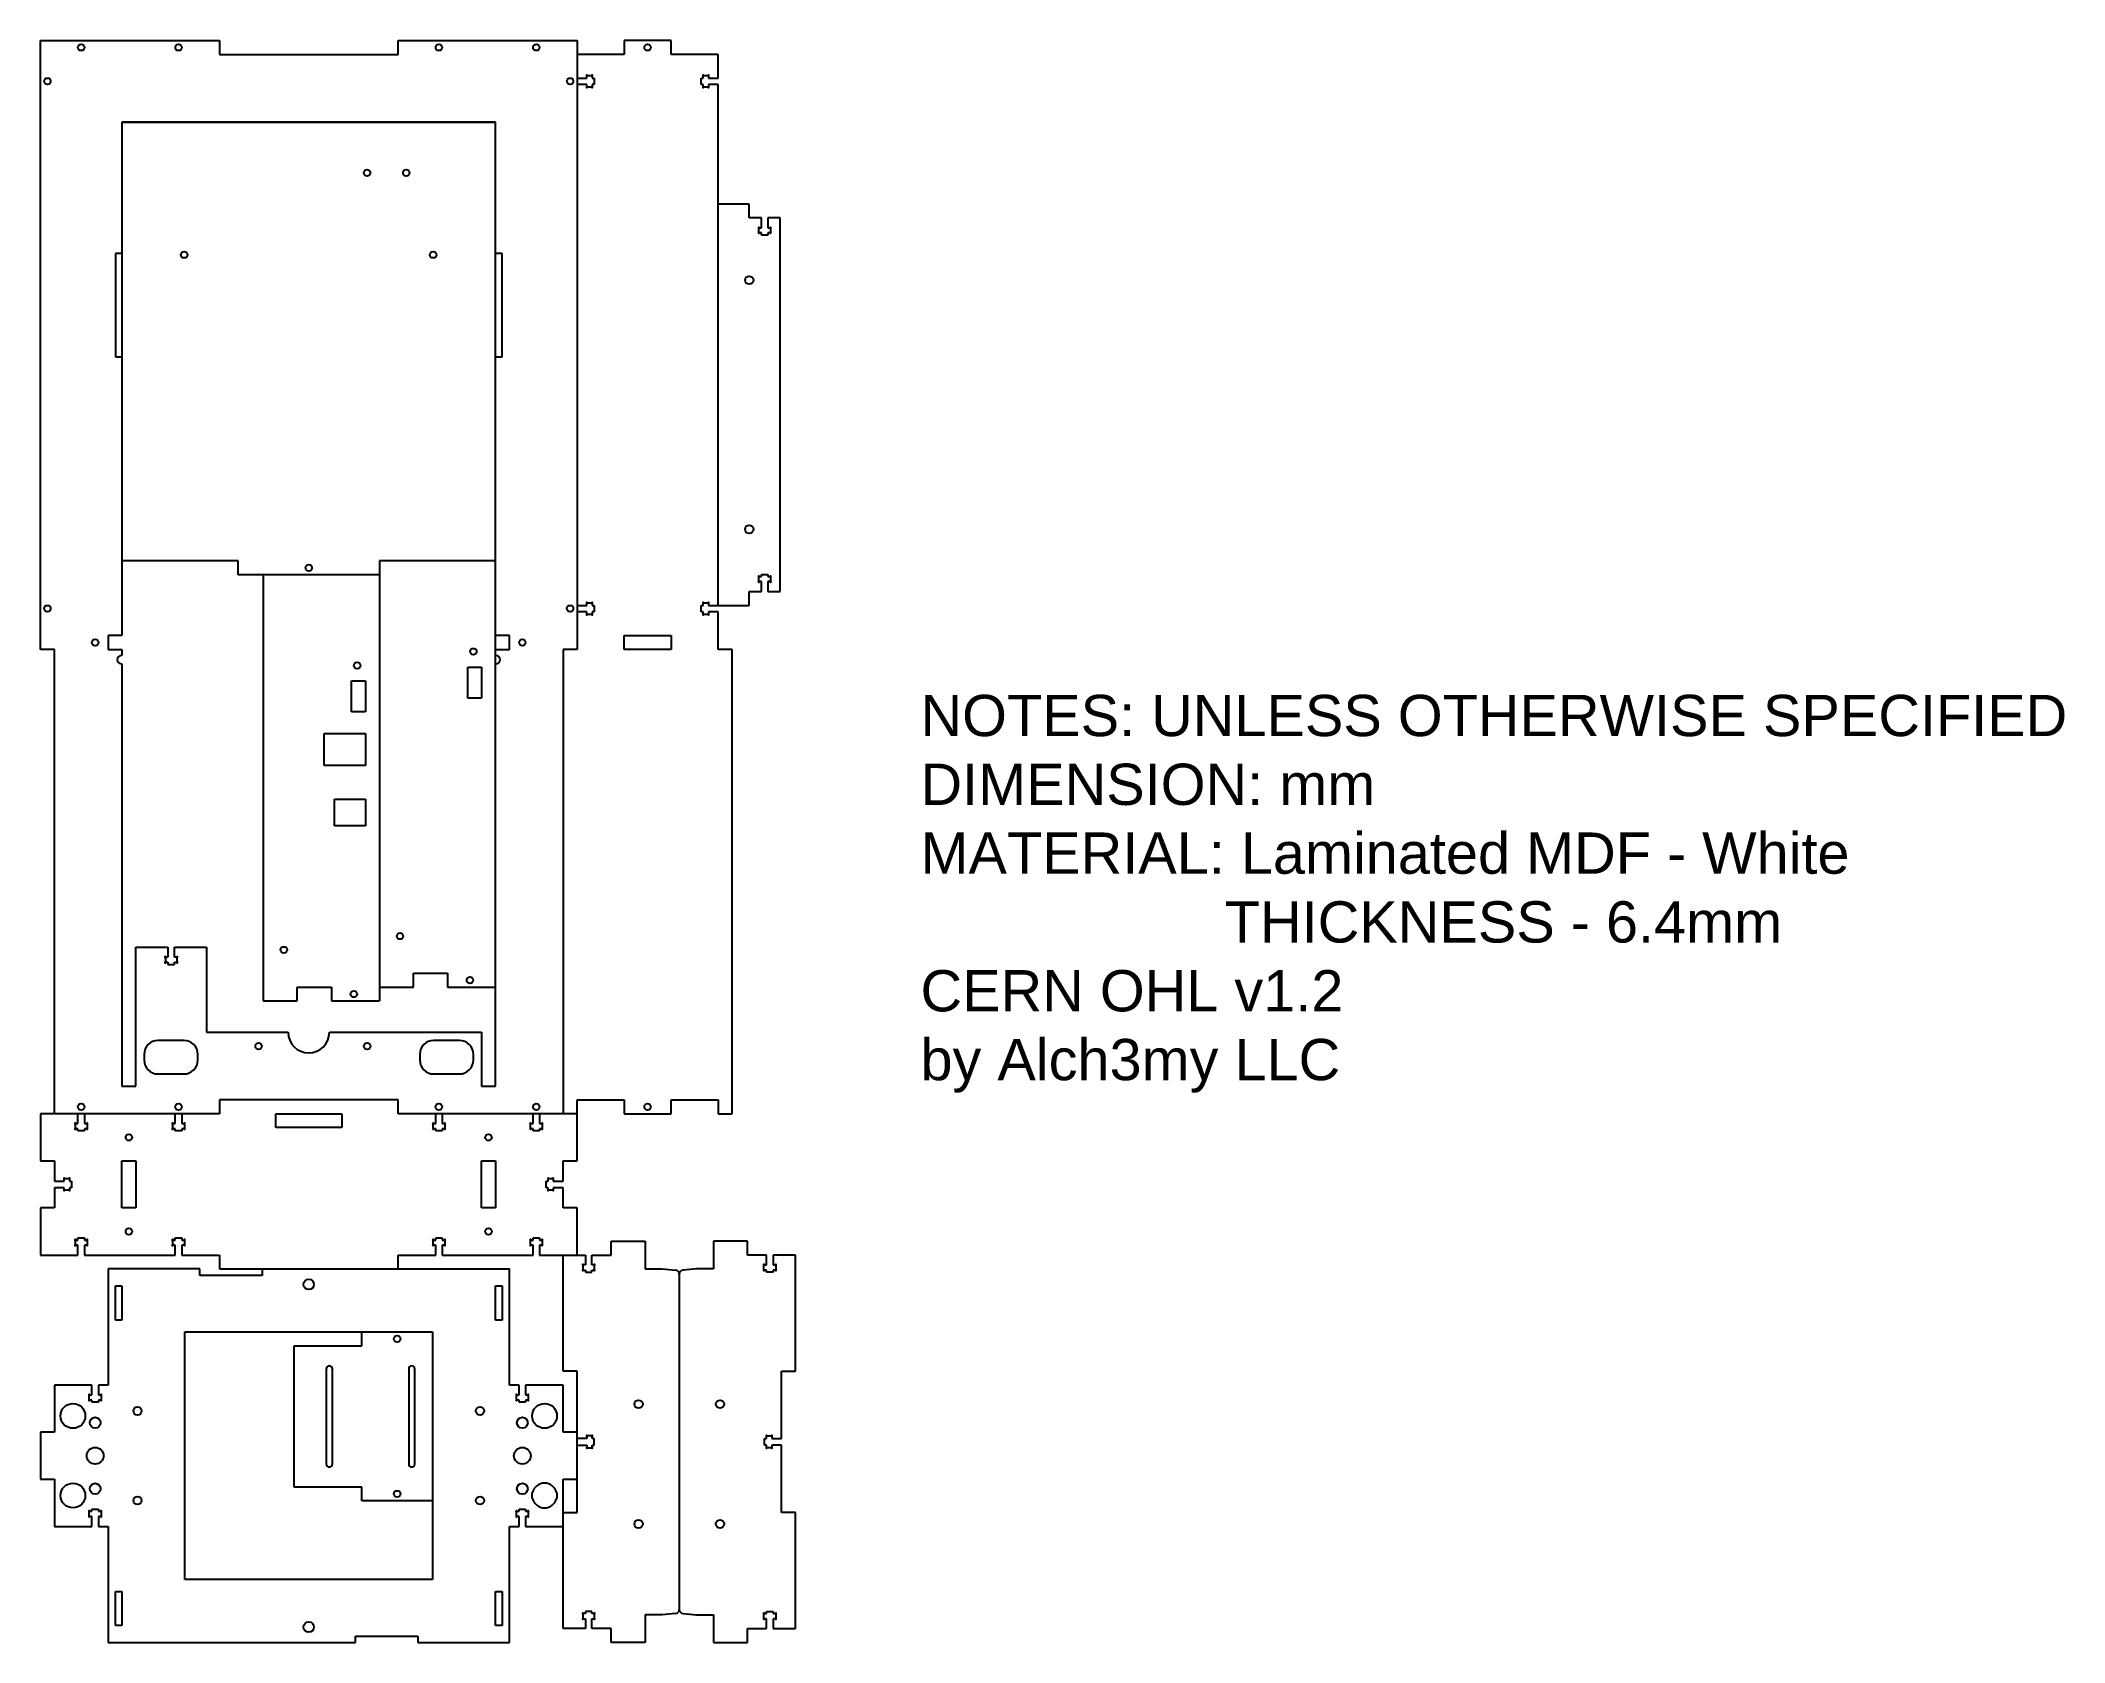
# Model space of a CAD drawing. Header units: millimetres. Extents: x -192 to 789, y -381 to 395.
import ezdxf

# ---------------------------------------------------------------- set-up
doc = ezdxf.new("R2010")
doc.units = ezdxf.units.MM
doc.layers.get('0').update_dxf_attribs({"lineweight": 25, "true_color": 0xffffff})
doc.styles.add('textstyle0', font='')
doc.styles.get('textstyle0').set_extended_font_data('Arial')

msp = doc.modelspace()

# ---------------------------------------------------------------- linework, layer by layer
for p, q in [((-192, 100), (-192, 395)), ((-192, 395), (-105.33, 395)), ((-105.33, 395), (-105.33, 388.28)), ((-18.67, 388.28), (-18.67, 395)), ((-18.67, 395), (68, 395)), ((68, 395), (68, 100)), ((113.63, 395), (90.81, 395)), ((90.81, 395), (90.81, 388.28)), ((113.63, 388.28), (113.63, 395)), ((-105.33, 388.28), (-18.67, 388.28)), ((90.81, 388.28), (68, 388.28)), ((136.44, 388.28), (113.63, 388.28)), ((136.44, 376.82), (136.44, 388.28)), ((68, 376.82), (72.78, 376.82)), ((72.78, 373.67), (68, 373.67)), ((72.78, 376.82), (72.78, 377.85)), ((72.78, 372.65), (72.78, 373.67)), ((73.03, 378.1), (75.03, 378.1)), ((75.28, 377.85), (75.28, 376.82)), ((75.28, 376.82), (76.28, 376.82)), ((76.28, 373.67), (75.28, 373.67)), ((75.28, 373.67), (75.28, 372.65)), ((76.28, 376.82), (76.28, 373.67)), ((128.16, 373.67), (128.16, 376.82)), ((128.16, 376.82), (129.16, 376.82)), ((129.16, 373.67), (128.16, 373.67)), ((129.16, 376.82), (129.16, 377.85)), ((129.16, 372.65), (129.16, 373.67)), ((129.41, 378.1), (131.41, 378.1)), ((131.66, 377.85), (131.66, 376.82)), ((131.66, 376.82), (136.44, 376.82)), ((136.44, 373.67), (131.66, 373.67)), ((131.66, 373.67), (131.66, 372.65)), ((136.44, 121.32), (136.44, 373.67)), ((75.03, 372.4), (73.03, 372.4)), ((131.41, 372.4), (129.41, 372.4)), ((28.5, 355.5), (-152.5, 355.5)), ((-152.5, 355.5), (-152.5, 106.72)), ((-152.5, 355.5), (28.5, 355.5)), ((28.5, -111.56), (28.5, 355.5)), ((151.44, 315.76), (136.44, 315.76)), ((151.44, 309.04), (151.44, 315.76)), ((157.36, 309.04), (151.44, 309.04)), ((156.34, 304.26), (157.36, 304.26)), ((157.36, 304.26), (157.36, 309.04)), ((160.51, 309.04), (160.51, 304.26)), ((160.51, 304.26), (161.54, 304.26)), ((166.44, 309.04), (160.51, 309.04)), ((166.44, 128.04), (166.44, 309.04)), ((156.09, 302.01), (156.09, 304.01)), ((157.36, 301.76), (156.34, 301.76)), ((157.36, 300.76), (157.36, 301.76)), ((160.51, 300.76), (157.36, 300.76)), ((161.54, 301.76), (160.51, 301.76)), ((160.51, 301.76), (160.51, 300.76)), ((161.79, 304.01), (161.79, 302.01)), ((-152.5, 291.72), (-155.65, 291.72)), ((-155.65, 291.72), (-155.65, 241.72)), ((31.65, 291.72), (28.5, 291.72)), ((31.65, 241.72), (31.65, 291.72)), ((-155.65, 241.72), (-152.5, 241.72)), ((28.5, 241.72), (31.65, 241.72)), ((-96.22, 142.9), (-152.5, 142.9)), ((-96.22, 136.18), (-96.22, 142.9)), ((28.5, 142.9), (-27.78, 142.9)), ((-27.78, 142.9), (-27.78, -70.34)), ((-27.78, 136.18), (-96.22, 136.18)), ((-84.06, 136.18), (-84.06, -70.34)), ((151.44, 121.32), (151.44, 128.04)), ((151.44, 128.04), (157.36, 128.04)), ((156.09, 133.07), (156.09, 135.08)), ((156.34, 135.33), (157.36, 135.33)), ((157.36, 132.82), (156.34, 132.82)), ((157.36, 135.33), (157.36, 136.33)), ((157.36, 136.33), (160.51, 136.33)), ((157.36, 128.04), (157.36, 132.82)), ((160.51, 136.33), (160.51, 135.33)), ((160.51, 135.33), (161.54, 135.33)), ((161.54, 132.82), (160.51, 132.82)), ((160.51, 132.82), (160.51, 128.04)), ((160.51, 128.04), (166.44, 128.04)), ((161.79, 135.08), (161.79, 133.07)), ((68, 121.32), (72.78, 121.32)), ((72.78, 118.17), (68, 118.17)), ((72.78, 121.32), (72.78, 122.35)), ((72.78, 117.15), (72.78, 118.17)), ((73.03, 122.6), (75.03, 122.6)), ((75.28, 122.35), (75.28, 121.32)), ((75.28, 121.32), (76.28, 121.32)), ((76.28, 118.17), (75.28, 118.17)), ((75.28, 118.17), (75.28, 117.15)), ((76.28, 121.32), (76.28, 118.17)), ((128.16, 118.17), (128.16, 121.32)), ((128.16, 121.32), (129.16, 121.32)), ((129.16, 118.17), (128.16, 118.17)), ((129.16, 121.32), (129.16, 122.35)), ((129.16, 117.15), (129.16, 118.17)), ((129.41, 122.6), (131.41, 122.6)), ((131.66, 122.35), (131.66, 121.32)), ((131.66, 121.32), (136.44, 121.32)), ((136.44, 118.17), (131.66, 118.17)), ((131.66, 118.17), (131.66, 117.15)), ((136.44, 121.32), (151.44, 121.32)), ((136.44, 100), (136.44, 118.17)), ((75.03, 116.9), (73.03, 116.9)), ((131.41, 116.9), (129.41, 116.9)), ((-185.28, 100), (-192, 100)), ((-185.28, -125), (-185.28, 100)), ((-152.5, 106.72), (-159.22, 106.72)), ((-159.22, 106.72), (-159.22, 100)), ((-159.22, 100), (-152.5, 100)), ((-152.5, 100), (-152.5, 97)), ((35.22, 106.72), (28.5, 106.72)), ((28.5, 97), (28.5, 100)), ((28.5, 100), (35.22, 100)), ((35.22, 100), (35.22, 106.72)), ((68, 100), (61.28, 100)), ((61.28, 100), (61.28, -125)), ((90.81, 100), (90.81, 106.72)), ((90.81, 106.72), (113.63, 106.72)), ((113.63, 100), (90.81, 100)), ((113.63, 106.72), (113.63, 100)), ((143.16, 100), (136.44, 100)), ((143.16, -125), (143.16, 100)), ((-152.5, 97), (-152.8, 97)), ((-152.8, 93), (-152.5, 93)), ((-152.5, 93), (-152.5, -111.56)), ((15.06, 76.42), (15.06, 91.42)), ((15.06, 91.42), (21.78, 91.42)), ((21.78, 91.42), (21.78, 76.42)), ((28.8, 97), (28.5, 97)), ((28.5, 93), (28.8, 93)), ((-41.22, 69.7), (-41.22, 84.7)), ((-41.22, 84.7), (-34.5, 84.7)), ((-34.5, 84.7), (-34.5, 69.7)), ((-34.5, 69.7), (-41.22, 69.7)), ((21.78, 76.42), (15.06, 76.42)), ((-54.5, 43.75), (-54.5, 59.18)), ((-54.5, 59.18), (-34.5, 59.18)), ((-34.5, 59.18), (-34.5, 43.75)), ((-34.5, 43.75), (-54.5, 43.75)), ((-49.5, 27.43), (-34.5, 27.43)), ((-49.5, 14.54), (-49.5, 27.43)), ((-34.5, 27.43), (-34.5, 14.54)), ((-34.5, 14.54), (-49.5, 14.54)), ((-145.78, -111.56), (-145.78, -44.34)), ((-145.78, -44.34), (-130.22, -44.34)), ((-130.22, -44.34), (-130.22, -49.12)), ((-127.07, -49.12), (-127.07, -44.34)), ((-127.07, -44.34), (-111.5, -44.34)), ((-111.5, -44.34), (-111.5, -85.5)), ((-131.49, -49.37), (-131.49, -51.37)), ((-130.22, -49.12), (-131.24, -49.12)), ((-131.24, -51.62), (-130.22, -51.62)), ((-130.22, -51.62), (-130.22, -52.62)), ((-130.22, -52.62), (-127.07, -52.62)), ((-126.04, -49.12), (-127.07, -49.12)), ((-127.07, -52.62), (-127.07, -51.62)), ((-127.07, -51.62), (-126.04, -51.62)), ((-125.79, -51.37), (-125.79, -49.37)), ((-11.26, -63.62), (-11.26, -56.9)), ((-11.26, -56.9), (5.26, -56.9)), ((5.26, -56.9), (5.26, -63.62)), ((-67.54, -70.34), (-67.54, -63.62)), ((-67.54, -63.62), (-51.02, -63.62)), ((-51.02, -63.62), (-51.02, -70.34)), ((-27.78, -63.62), (-11.26, -63.62)), ((5.26, -63.62), (28.5, -63.62)), ((-84.06, -70.34), (-67.54, -70.34)), ((-51.02, -70.34), (-27.78, -70.34)), ((-111.5, -85.5), (-72, -85.5)), ((-52, -85.5), (21.78, -85.5)), ((21.78, -85.5), (21.78, -111.56)), ((-141.78, -96.22), (-141.78, -99)), ((-122.5, -89.5), (-135.06, -89.5)), ((-115.78, -99), (-115.78, -96.22)), ((-8.22, -96.22), (-8.22, -99)), ((11.06, -89.5), (-1.5, -89.5)), ((17.78, -99), (17.78, -96.22)), ((-135.06, -105.72), (-122.5, -105.72)), ((-1.5, -105.72), (11.06, -105.72)), ((-152.5, -111.56), (-145.78, -111.56)), ((21.78, -111.56), (28.5, -111.56)), ((-105.33, -125), (-192, -125)), ((-192, -125), (-192, -147.81)), ((-173.83, -129.78), (-173.83, -125)), ((-170.68, -125), (-170.68, -129.78)), ((-126.66, -129.78), (-126.66, -125)), ((-123.51, -125), (-123.51, -129.78)), ((-18.67, -118.28), (-105.33, -118.28)), ((-105.33, -118.28), (-105.33, -125)), ((-78, -131.72), (-78, -125)), ((-78, -125), (-46, -125)), ((-46, -125), (-46, -131.72)), ((-18.67, -125), (-18.67, -118.28)), ((68, -125), (-18.67, -125)), ((-0.49, -129.78), (-0.49, -125)), ((2.66, -125), (2.66, -129.78)), ((46.67, -129.78), (46.67, -125)), ((49.82, -125), (49.82, -129.78)), ((68, -125), (68, -118.28)), ((68, -118.28), (90.81, -118.28)), ((68, -147.81), (68, -125)), ((90.81, -118.28), (90.81, -125)), ((90.81, -125), (113.63, -125)), ((113.63, -125), (113.63, -118.28)), ((113.63, -118.28), (136.44, -118.28)), ((136.44, -118.28), (136.44, -125)), ((136.44, -125), (143.16, -125)), ((-175.1, -132.03), (-175.1, -130.03)), ((-174.85, -129.78), (-173.83, -129.78)), ((-173.83, -132.28), (-174.85, -132.28)), ((-173.83, -133.28), (-173.83, -132.28)), ((-170.68, -133.28), (-173.83, -133.28)), ((-170.68, -129.78), (-169.65, -129.78)), ((-169.65, -132.28), (-170.68, -132.28)), ((-170.68, -132.28), (-170.68, -133.28)), ((-169.4, -130.03), (-169.4, -132.03)), ((-127.93, -132.03), (-127.93, -130.03)), ((-127.68, -129.78), (-126.66, -129.78)), ((-126.66, -132.28), (-127.68, -132.28)), ((-126.66, -133.28), (-126.66, -132.28)), ((-123.51, -133.28), (-126.66, -133.28)), ((-123.51, -129.78), (-122.48, -129.78)), ((-122.48, -132.28), (-123.51, -132.28)), ((-123.51, -132.28), (-123.51, -133.28)), ((-122.23, -130.03), (-122.23, -132.03)), ((-46, -131.72), (-78, -131.72)), ((-1.77, -132.03), (-1.77, -130.03)), ((-1.52, -129.78), (-0.49, -129.78)), ((-0.49, -132.28), (-1.52, -132.28)), ((-0.49, -133.28), (-0.49, -132.28)), ((2.66, -133.28), (-0.49, -133.28)), ((2.66, -129.78), (3.68, -129.78)), ((3.68, -132.28), (2.66, -132.28)), ((2.66, -132.28), (2.66, -133.28)), ((3.93, -130.03), (3.93, -132.03)), ((45.4, -132.03), (45.4, -130.03)), ((45.65, -129.78), (46.67, -129.78)), ((46.67, -132.28), (45.65, -132.28)), ((46.67, -133.28), (46.67, -132.28)), ((49.82, -133.28), (46.67, -133.28)), ((49.82, -129.78), (50.85, -129.78)), ((50.85, -132.28), (49.82, -132.28)), ((49.82, -132.28), (49.82, -133.28)), ((51.1, -130.03), (51.1, -132.03)), ((-192, -147.81), (-185.28, -147.81)), ((-185.28, -147.81), (-185.28, -157.65)), ((-180.5, -157.65), (-180.5, -156.62)), ((-180.25, -156.37), (-178.25, -156.37)), ((-178, -156.62), (-178, -157.65)), ((-152.5, -170.63), (-152.5, -147.81)), ((-152.5, -147.81), (-145.78, -147.81)), ((-145.78, -147.81), (-145.78, -170.63)), ((21.78, -170.63), (21.78, -147.81)), ((21.78, -147.81), (28.5, -147.81)), ((28.5, -147.81), (28.5, -170.63)), ((54, -157.65), (54, -156.62)), ((54.25, -156.37), (56.25, -156.37)), ((56.5, -156.62), (56.5, -157.65)), ((61.28, -157.65), (61.28, -147.81)), ((61.28, -147.81), (68, -147.81)), ((-185.28, -157.65), (-180.5, -157.65)), ((-180.5, -160.8), (-185.28, -160.8)), ((-185.28, -160.8), (-185.28, -170.63)), ((-180.5, -161.82), (-180.5, -160.8)), ((-178.25, -162.07), (-180.25, -162.07)), ((-178, -157.65), (-177, -157.65)), ((-177, -160.8), (-178, -160.8)), ((-178, -160.8), (-178, -161.82)), ((-177, -157.65), (-177, -160.8)), ((53, -160.8), (53, -157.65)), ((53, -157.65), (54, -157.65)), ((54, -160.8), (53, -160.8)), ((54, -161.82), (54, -160.8)), ((56.25, -162.07), (54.25, -162.07)), ((56.5, -157.65), (61.28, -157.65)), ((61.28, -160.8), (56.5, -160.8)), ((56.5, -160.8), (56.5, -161.82)), ((61.28, -170.63), (61.28, -160.8)), ((-185.28, -170.63), (-192, -170.63)), ((-192, -170.63), (-192, -193.44)), ((-145.78, -170.63), (-152.5, -170.63)), ((28.5, -170.63), (21.78, -170.63)), ((68, -170.63), (61.28, -170.63)), ((68, -193.44), (68, -170.63)), ((-174.85, -186.16), (-173.83, -186.16)), ((-173.83, -186.16), (-173.83, -185.16)), ((-173.83, -185.16), (-170.68, -185.16)), ((-170.68, -185.16), (-170.68, -186.16)), ((-170.68, -186.16), (-169.65, -186.16)), ((-127.68, -186.16), (-126.66, -186.16)), ((-126.66, -186.16), (-126.66, -185.16)), ((-126.66, -185.16), (-123.51, -185.16)), ((-123.51, -185.16), (-123.51, -186.16)), ((-123.51, -186.16), (-122.48, -186.16)), ((-1.52, -186.16), (-0.49, -186.16)), ((-0.49, -186.16), (-0.49, -185.16)), ((-0.49, -185.16), (2.66, -185.16)), ((2.66, -185.16), (2.66, -186.16)), ((2.66, -186.16), (3.68, -186.16)), ((45.65, -186.16), (46.67, -186.16)), ((46.67, -186.16), (46.67, -185.16)), ((46.67, -185.16), (49.82, -185.16)), ((49.82, -185.16), (49.82, -186.16)), ((49.82, -186.16), (50.85, -186.16)), ((-192, -193.44), (-173.83, -193.44)), ((-175.1, -188.41), (-175.1, -186.41)), ((-173.83, -188.66), (-174.85, -188.66)), ((-173.83, -193.44), (-173.83, -188.66)), ((-169.65, -188.66), (-170.68, -188.66)), ((-170.68, -188.66), (-170.68, -193.44)), ((-170.68, -193.44), (-126.66, -193.44)), ((-169.4, -186.41), (-169.4, -188.41)), ((-127.93, -188.41), (-127.93, -186.41)), ((-126.66, -188.66), (-127.68, -188.66)), ((-126.66, -193.44), (-126.66, -188.66)), ((-122.48, -188.66), (-123.51, -188.66)), ((-123.51, -188.66), (-123.51, -193.44)), ((-123.51, -193.44), (-105.33, -193.44)), ((-122.23, -186.41), (-122.23, -188.41)), ((-105.33, -193.44), (-105.33, -200.16)), ((-18.67, -200.16), (-18.67, -193.44)), ((-18.67, -193.44), (-0.49, -193.44)), ((-1.77, -188.41), (-1.77, -186.41)), ((-0.49, -188.66), (-1.52, -188.66)), ((-0.49, -193.44), (-0.49, -188.66)), ((3.68, -188.66), (2.66, -188.66)), ((2.66, -188.66), (2.66, -193.44)), ((2.66, -193.44), (46.67, -193.44)), ((3.93, -186.41), (3.93, -188.41)), ((45.4, -188.41), (45.4, -186.41)), ((46.67, -188.66), (45.65, -188.66)), ((46.67, -193.44), (46.67, -188.66)), ((50.85, -188.66), (49.82, -188.66)), ((49.82, -188.66), (49.82, -193.44)), ((49.82, -193.44), (72.09, -193.44)), ((51.1, -186.41), (51.1, -188.41)), ((61.28, -249.72), (61.28, -193.44)), ((72.09, -193.44), (72.09, -198.22)), ((75.24, -198.22), (75.24, -193.44)), ((75.24, -193.44), (84.52, -193.44)), ((84.52, -193.44), (84.52, -186.72)), ((84.52, -186.72), (101.04, -186.72)), ((101.04, -186.72), (101.04, -200.16)), ((150.6, -186.72), (134.08, -186.72)), ((134.08, -186.72), (134.08, -200.16)), ((150.6, -193.44), (150.6, -186.72)), ((159.87, -193.44), (150.6, -193.44)), ((159.87, -198.22), (159.87, -193.44)), ((173.84, -193.44), (163.02, -193.44)), ((163.02, -193.44), (163.02, -198.22)), ((173.84, -249.72), (173.84, -193.44)), ((-114.85, -200.16), (-159.22, -200.16)), ((-159.22, -200.16), (-159.22, -256.44)), ((-114.85, -203.31), (-114.85, -200.16)), ((-84.65, -203.31), (-114.85, -203.31)), ((-105.33, -200.16), (35.22, -200.16)), ((-84.65, -200.16), (-84.65, -203.31)), ((35.22, -256.44), (35.22, -200.16)), ((70.82, -198.47), (70.82, -200.47)), ((72.09, -198.22), (71.07, -198.22)), ((71.07, -200.72), (72.09, -200.72)), ((72.09, -200.72), (72.09, -201.72)), ((72.09, -201.72), (75.24, -201.72)), ((76.27, -198.22), (75.24, -198.22)), ((75.24, -201.72), (75.24, -200.72)), ((75.24, -200.72), (76.27, -200.72)), ((76.52, -200.47), (76.52, -198.47)), ((101.04, -200.16), (109.3, -200.16)), ((109.3, -200.16), (115.73, -200.72)), ((117.56, -202.72), (117.56, -365.16)), ((125.82, -200.16), (119.39, -200.72)), ((134.08, -200.16), (125.82, -200.16)), ((158.6, -200.47), (158.6, -198.47)), ((158.85, -198.22), (159.87, -198.22)), ((159.87, -200.72), (158.85, -200.72)), ((159.87, -201.72), (159.87, -200.72)), ((163.02, -201.72), (159.87, -201.72)), ((163.02, -198.22), (164.05, -198.22)), ((164.05, -200.72), (163.02, -200.72)), ((163.02, -200.72), (163.02, -201.72)), ((164.3, -198.47), (164.3, -200.47)), ((-155.65, -224.94), (-155.65, -208.42)), ((-155.65, -208.42), (-152.5, -208.42)), ((-152.5, -208.42), (-152.5, -224.94)), ((28.5, -224.94), (28.5, -208.42)), ((28.5, -208.42), (31.65, -208.42)), ((31.65, -208.42), (31.65, -224.94)), ((-152.5, -224.94), (-155.65, -224.94)), ((31.65, -224.94), (28.5, -224.94)), ((-122, -350.66), (-122, -230.66)), ((-122, -230.66), (-2, -230.66)), ((-36.28, -237.38), (-36.28, -230.66)), ((-2, -230.66), (-2, -350.66)), ((-69.06, -305.82), (-69.06, -237.38)), ((-69.06, -237.38), (-36.28, -237.38)), ((-53.56, -248.6), (-53.56, -294.6)), ((-50.56, -294.6), (-50.56, -248.6)), ((-13.56, -248.6), (-13.56, -294.6)), ((-10.56, -294.6), (-10.56, -248.6)), ((68, -249.72), (61.28, -249.72)), ((68, -318.16), (68, -249.72)), ((167.12, -282.37), (167.12, -249.72)), ((167.12, -249.72), (173.84, -249.72)), ((-167.08, -256.44), (-185.28, -256.44)), ((-185.28, -256.44), (-185.28, -279.25)), ((-168.35, -263.47), (-168.35, -261.47)), ((-168.1, -261.22), (-167.08, -261.22)), ((-167.08, -263.72), (-168.1, -263.72)), ((-167.08, -261.22), (-167.08, -256.44)), ((-167.08, -264.72), (-167.08, -263.72)), ((-163.93, -264.72), (-167.08, -264.72)), ((-159.22, -256.44), (-163.93, -256.44)), ((-163.93, -256.44), (-163.93, -261.22)), ((-163.93, -261.22), (-162.9, -261.22)), ((-162.9, -263.72), (-163.93, -263.72)), ((-163.93, -263.72), (-163.93, -264.72)), ((-162.65, -261.47), (-162.65, -263.47)), ((39.92, -256.44), (35.22, -256.44)), ((38.65, -263.47), (38.65, -261.47)), ((38.9, -261.22), (39.92, -261.22)), ((39.92, -263.72), (38.9, -263.72)), ((39.92, -261.22), (39.92, -256.44)), ((39.92, -264.72), (39.92, -263.72)), ((43.07, -264.72), (39.92, -264.72)), ((43.07, -256.44), (43.07, -261.22)), ((61.28, -256.44), (43.07, -256.44)), ((43.07, -261.22), (44.1, -261.22)), ((44.1, -263.72), (43.07, -263.72)), ((43.07, -263.72), (43.07, -264.72)), ((44.35, -261.47), (44.35, -263.47)), ((61.28, -279.25), (61.28, -256.44)), ((-185.28, -279.25), (-192, -279.25)), ((-192, -279.25), (-192, -302.07)), ((68, -279.25), (61.28, -279.25)), ((72.78, -282.37), (68, -282.37)), ((72.78, -281.34), (72.78, -282.37)), ((75.03, -281.09), (73.03, -281.09)), ((75.28, -282.37), (75.28, -281.34)), ((76.28, -282.37), (75.28, -282.37)), ((76.28, -285.51), (76.28, -282.37)), ((158.84, -285.51), (158.84, -282.37)), ((158.84, -282.37), (159.84, -282.37)), ((159.84, -282.37), (159.84, -281.34)), ((160.09, -281.09), (162.09, -281.09)), ((162.34, -281.34), (162.34, -282.37)), ((162.34, -282.37), (167.12, -282.37)), ((68, -285.51), (72.78, -285.51)), ((72.78, -285.51), (72.78, -286.54)), ((73.03, -286.79), (75.03, -286.79)), ((75.28, -286.54), (75.28, -285.51)), ((75.28, -285.51), (76.28, -285.51)), ((159.84, -285.51), (158.84, -285.51)), ((159.84, -286.54), (159.84, -285.51)), ((162.09, -286.79), (160.09, -286.79)), ((167.12, -285.51), (162.34, -285.51)), ((162.34, -285.51), (162.34, -286.54)), ((167.12, -318.16), (167.12, -285.51)), ((-192, -302.07), (-185.28, -302.07)), ((-185.28, -302.07), (-185.28, -324.88)), ((61.28, -324.88), (61.28, -302.07)), ((61.28, -302.07), (68, -302.07)), ((-36.28, -305.82), (-69.06, -305.82)), ((-36.28, -312.54), (-36.28, -305.82)), ((-2, -312.54), (-36.28, -312.54)), ((46.28, -311.44), (46.28, -308.44)), ((46.28, -308.44), (46.47, -308.44)), ((46.47, -311.44), (46.28, -311.44)), ((58.09, -308.44), (58.28, -308.44)), ((58.28, -311.44), (58.09, -311.44)), ((58.28, -308.44), (58.28, -311.44)), ((-168.35, -319.85), (-168.35, -317.85)), ((-168.1, -317.6), (-167.08, -317.6)), ((-167.08, -320.1), (-168.1, -320.1)), ((-167.08, -317.6), (-167.08, -316.6)), ((-167.08, -316.6), (-163.93, -316.6)), ((-167.08, -324.88), (-167.08, -320.1)), ((-163.93, -316.6), (-163.93, -317.6)), ((-163.93, -317.6), (-162.9, -317.6)), ((-162.9, -320.1), (-163.93, -320.1)), ((-163.93, -320.1), (-163.93, -324.88)), ((-162.65, -317.85), (-162.65, -319.85)), ((38.65, -319.85), (38.65, -317.85)), ((38.9, -317.6), (39.92, -317.6)), ((39.92, -320.1), (38.9, -320.1)), ((39.92, -317.6), (39.92, -316.6)), ((39.92, -316.6), (43.07, -316.6)), ((39.92, -324.88), (39.92, -320.1)), ((43.07, -316.6), (43.07, -317.6)), ((43.07, -317.6), (44.1, -317.6)), ((44.1, -320.1), (43.07, -320.1)), ((43.07, -320.1), (43.07, -324.88)), ((44.35, -317.85), (44.35, -319.85)), ((61.28, -374.44), (61.28, -318.16)), ((61.28, -318.16), (68, -318.16)), ((173.84, -318.16), (167.12, -318.16)), ((173.84, -374.44), (173.84, -318.16)), ((-185.28, -324.88), (-167.08, -324.88)), ((-163.93, -324.88), (-159.22, -324.88)), ((-159.22, -324.88), (-159.22, -381.16)), ((35.22, -381.16), (35.22, -324.88)), ((35.22, -324.88), (39.92, -324.88)), ((43.07, -324.88), (61.28, -324.88)), ((-2, -350.66), (-122, -350.66)), ((-155.65, -356.38), (-152.5, -356.38)), ((-155.65, -372.9), (-155.65, -356.38)), ((-152.5, -356.38), (-152.5, -372.9)), ((28.5, -372.9), (28.5, -356.38)), ((28.5, -356.38), (31.65, -356.38)), ((31.65, -356.38), (31.65, -372.9)), ((70.82, -367.41), (70.82, -369.41)), ((72.09, -367.16), (71.07, -367.16)), ((71.07, -369.66), (72.09, -369.66)), ((75.24, -366.16), (72.09, -366.16)), ((72.09, -366.16), (72.09, -367.16)), ((72.09, -369.66), (72.09, -374.44)), ((75.24, -367.16), (75.24, -366.16)), ((76.27, -367.16), (75.24, -367.16)), ((75.24, -374.44), (75.24, -369.66)), ((75.24, -369.66), (76.27, -369.66)), ((76.52, -369.41), (76.52, -367.41)), ((109.3, -367.72), (101.04, -367.72)), ((101.04, -367.72), (101.04, -381.16)), ((115.73, -367.16), (109.3, -367.72)), ((119.39, -367.16), (125.82, -367.72)), ((125.82, -367.72), (134.08, -367.72)), ((134.08, -367.72), (134.08, -381.16)), ((158.6, -369.41), (158.6, -367.41)), ((158.85, -367.16), (159.87, -367.16)), ((159.87, -369.66), (158.85, -369.66)), ((159.87, -367.16), (159.87, -366.16)), ((159.87, -366.16), (163.02, -366.16)), ((159.87, -374.44), (159.87, -369.66)), ((163.02, -366.16), (163.02, -367.16)), ((163.02, -367.16), (164.05, -367.16)), ((164.05, -369.66), (163.02, -369.66)), ((163.02, -369.66), (163.02, -374.44)), ((164.3, -367.41), (164.3, -369.41)), ((-159.22, -381.16), (-39.35, -381.16)), ((-152.5, -372.9), (-155.65, -372.9)), ((-39.35, -381.16), (-39.35, -378.01)), ((-39.35, -378.01), (-9.15, -378.01)), ((-9.15, -378.01), (-9.15, -381.16)), ((-9.15, -381.16), (35.22, -381.16)), ((31.65, -372.9), (28.5, -372.9)), ((72.09, -374.44), (61.28, -374.44)), ((84.52, -374.44), (75.24, -374.44)), ((84.52, -381.16), (84.52, -374.44)), ((101.04, -381.16), (84.52, -381.16)), ((134.08, -381.16), (150.6, -381.16)), ((150.6, -381.16), (150.6, -374.44)), ((150.6, -374.44), (159.87, -374.44)), ((163.02, -374.44), (173.84, -374.44))]:
    msp.add_line(p, q)
for centre, radius in [((-172.25, 391.64), 1.57), ((-125.08, 391.64), 1.57), ((1.08, 391.64), 1.57), ((48.25, 391.64), 1.57), ((102.22, 391.64), 1.57), ((-188.64, 375.25), 1.57), ((64.64, 375.25), 1.57), ((-33.75, 330.9), 1.57), ((-14.75, 330.9), 1.57), ((-122.33, 291.22), 1.58), ((-1.67, 291.22), 1.58), ((151.44, 278.88), 2), ((151.44, 158.21), 2), ((-62, 139.54), 1.57), ((-188.64, 119.75), 1.57), ((64.64, 119.75), 1.57), ((-165.5, 103.36), 1.57), ((17.78, 98.92), 1.58), ((41.5, 103.36), 1.57), ((-38.5, 92.2), 1.58), ((-17.78, -38.9), 1.57), ((-74.06, -45.62), 1.57), ((16.11, -60.26), 1.57), ((-40.17, -66.98), 1.57), ((-86.28, -92.22), 1.58), ((-33.72, -92.22), 1.57), ((-172.25, -121.64), 1.57), ((-125.08, -121.64), 1.58), ((1.08, -121.64), 1.58), ((48.25, -121.64), 1.57), ((102.22, -121.64), 1.57), ((-149.14, -136.41), 1.58), ((25.14, -136.41), 1.58), ((-149.14, -182.03), 1.58), ((25.14, -182.03), 1.58), ((-62, -207.66), 2.5), ((-19.14, -234.02), 1.57), ((97.82, -265.69), 2), ((137.3, -265.69), 2), ((-176.28, -271.38), 6), ((-165.5, -274.66), 2.62), ((-145, -268.96), 2), ((21, -268.96), 2), ((41.5, -274.66), 2.62), ((52.28, -271.38), 6), ((-165.5, -290.66), 4.04), ((41.5, -290.66), 4.04), ((-176.28, -309.94), 6), ((-165.5, -306.66), 2.62), ((41.5, -306.66), 2.62), ((-145, -312.37), 2), ((-19.14, -309.18), 1.57), ((21, -312.37), 2), ((97.82, -323.69), 2), ((137.3, -323.69), 2), ((-62, -373.66), 2.5)]:
    msp.add_circle(centre, radius)
for centre, radius, start, end in [((72.78, 378.1), 0.25, 0, 270), ((75.28, 378.1), 0.25, 270, 180), ((129.16, 378.1), 0.25, 0, 270), ((131.66, 378.1), 0.25, 270, 180), ((72.78, 372.4), 0.25, 90, 0), ((75.28, 372.4), 0.25, 180, 90), ((129.16, 372.4), 0.25, 90, 0), ((131.66, 372.4), 0.25, 180, 90), ((156.09, 304.26), 0.25, 0, 270), ((161.79, 304.26), 0.25, 270, 180), ((156.09, 301.76), 0.25, 90, 0), ((161.79, 301.76), 0.25, 180, 90), ((156.09, 135.33), 0.25, 0, 270), ((156.09, 132.82), 0.25, 90, 0), ((161.79, 135.33), 0.25, 270, 180), ((161.79, 132.82), 0.25, 180, 90), ((72.78, 122.6), 0.25, 0, 270), ((75.28, 122.6), 0.25, 270, 180), ((129.16, 122.6), 0.25, 0, 270), ((131.66, 122.6), 0.25, 270, 180), ((72.78, 116.9), 0.25, 90, 0), ((75.28, 116.9), 0.25, 180, 90), ((129.16, 116.9), 0.25, 90, 0), ((131.66, 116.9), 0.25, 180, 90), ((-152.8, 95), 2, 90, 270), ((28.8, 95), 2, 270, 90), ((-131.49, -49.12), 0.25, 360, 270), ((-125.79, -49.12), 0.25, 270, 180), ((-131.49, -51.62), 0.25, 90, 0), ((-125.79, -51.62), 0.25, 180, 90), ((-62, -85.5), 10, 180, 360), ((-135.06, -96.22), 6.72, 90, 180), ((-122.5, -96.22), 6.72, 0, 90), ((-1.5, -96.22), 6.72, 90, 180), ((11.06, -96.22), 6.72, 360, 90), ((-135.06, -99), 6.72, 180, 270), ((-122.5, -99), 6.72, 270, 0), ((-1.5, -99), 6.72, 180, 270), ((11.06, -99), 6.72, 270, 360), ((-175.1, -129.78), 0.25, 360, 270), ((-175.1, -132.28), 0.25, 90, 0), ((-169.4, -129.78), 0.25, 270, 180), ((-169.4, -132.28), 0.25, 180, 90), ((-127.93, -129.78), 0.25, 0, 270), ((-127.93, -132.28), 0.25, 90, 0), ((-122.23, -129.78), 0.25, 270, 180), ((-122.23, -132.28), 0.25, 180, 90), ((-1.77, -129.78), 0.25, 360, 270), ((-1.77, -132.28), 0.25, 90, 360), ((3.93, -129.78), 0.25, 270, 180), ((3.93, -132.28), 0.25, 180, 90), ((45.4, -129.78), 0.25, 0, 270), ((45.4, -132.28), 0.25, 90, 0), ((51.1, -129.78), 0.25, 270, 180), ((51.1, -132.28), 0.25, 180, 90), ((-180.5, -156.37), 0.25, 0, 270), ((-178, -156.37), 0.25, 270, 180), ((54, -156.37), 0.25, 0, 270), ((56.5, -156.37), 0.25, 270, 180), ((-180.5, -162.07), 0.25, 90, 0), ((-178, -162.07), 0.25, 180, 90), ((54, -162.07), 0.25, 90, 360), ((56.5, -162.07), 0.25, 180, 90), ((-175.1, -186.16), 0.25, 360, 270), ((-169.4, -186.16), 0.25, 270, 180), ((-127.93, -186.16), 0.25, 0, 270), ((-122.23, -186.16), 0.25, 270, 180), ((-1.77, -186.16), 0.25, 360, 270), ((3.93, -186.16), 0.25, 270, 180), ((45.4, -186.16), 0.25, 0, 270), ((51.1, -186.16), 0.25, 270, 180), ((-175.1, -188.66), 0.25, 90, 0), ((-169.4, -188.66), 0.25, 180, 90), ((-127.93, -188.66), 0.25, 90, 0), ((-122.23, -188.66), 0.25, 180, 90), ((-1.77, -188.66), 0.25, 90, 0), ((3.93, -188.66), 0.25, 180, 90), ((45.4, -188.66), 0.25, 90, 0), ((51.1, -188.66), 0.25, 180, 90), ((70.82, -198.22), 0.25, 0, 270), ((70.82, -200.72), 0.25, 90, 0), ((76.52, -198.22), 0.25, 270, 180), ((76.52, -200.72), 0.25, 180, 90), ((115.56, -202.72), 2, 0, 85), ((119.56, -202.72), 2, 95, 180), ((158.6, -198.22), 0.25, 0, 270), ((158.6, -200.72), 0.25, 90, 0), ((164.3, -198.22), 0.25, 270, 180), ((164.3, -200.72), 0.25, 180, 90), ((-52.06, -248.6), 1.5, 0, 180), ((-12.06, -248.6), 1.5, 0, 180), ((-168.35, -261.22), 0.25, 0, 270), ((-168.35, -263.72), 0.25, 90, 0), ((-162.65, -261.22), 0.25, 270, 180), ((-162.65, -263.72), 0.25, 180, 90), ((38.65, -261.22), 0.25, 0, 270), ((38.65, -263.72), 0.25, 90, 0), ((44.35, -261.22), 0.25, 270, 180), ((44.35, -263.72), 0.25, 180, 90), ((72.78, -281.09), 0.25, 0, 270), ((75.28, -281.09), 0.25, 270, 180), ((159.84, -281.09), 0.25, 0, 270), ((162.34, -281.09), 0.25, 270, 180), ((72.78, -286.79), 0.25, 90, 0), ((75.28, -286.79), 0.25, 180, 90), ((159.84, -286.79), 0.25, 90, 0), ((162.34, -286.79), 0.25, 180, 90), ((-52.06, -294.6), 1.5, 180, 0), ((-12.06, -294.6), 1.5, 180, 0), ((52.28, -309.94), 6, 14.47751, 165.52249), ((52.28, -309.94), 6, 194.47751, 345.52249), ((-168.35, -317.6), 0.25, 0, 270), ((-168.35, -320.1), 0.25, 90, 0), ((-162.65, -317.6), 0.25, 270, 180), ((-162.65, -320.1), 0.25, 180, 90), ((38.65, -317.6), 0.25, 0, 270), ((38.65, -320.1), 0.25, 90, 0), ((44.35, -317.6), 0.25, 270, 180), ((44.35, -320.1), 0.25, 180, 90), ((70.82, -367.16), 0.25, 0, 270), ((70.82, -369.66), 0.25, 90, 0), ((76.52, -367.16), 0.25, 270, 180), ((76.52, -369.66), 0.25, 180, 90), ((115.56, -365.16), 2, 275, 360), ((119.56, -365.16), 2, 180, 265), ((158.6, -367.16), 0.25, 0, 270), ((158.6, -369.66), 0.25, 90, 0), ((164.3, -367.16), 0.25, 270, 180), ((164.3, -369.66), 0.25, 180, 90)]:
    msp.add_arc(centre, radius, start, end)

# ---------------------------------------------------------------- texts
at = {"insert": (234.44, 77.97), "char_height": 10, "attachment_point": 1, "style": 'textstyle0'}
msp.add_mtext('\\c0;\\H20;NOTES: UNLESS OTHERWISE SPECIFIED\\PDIMENSION: mm\\PMATERIAL: Laminated MDF - White\\P                   THICKNESS - 6.4mm\\PCERN OHL v1.2\\Pby Alch3my LLC', dxfattribs=at)

doc.saveas('drawing.dxf')
